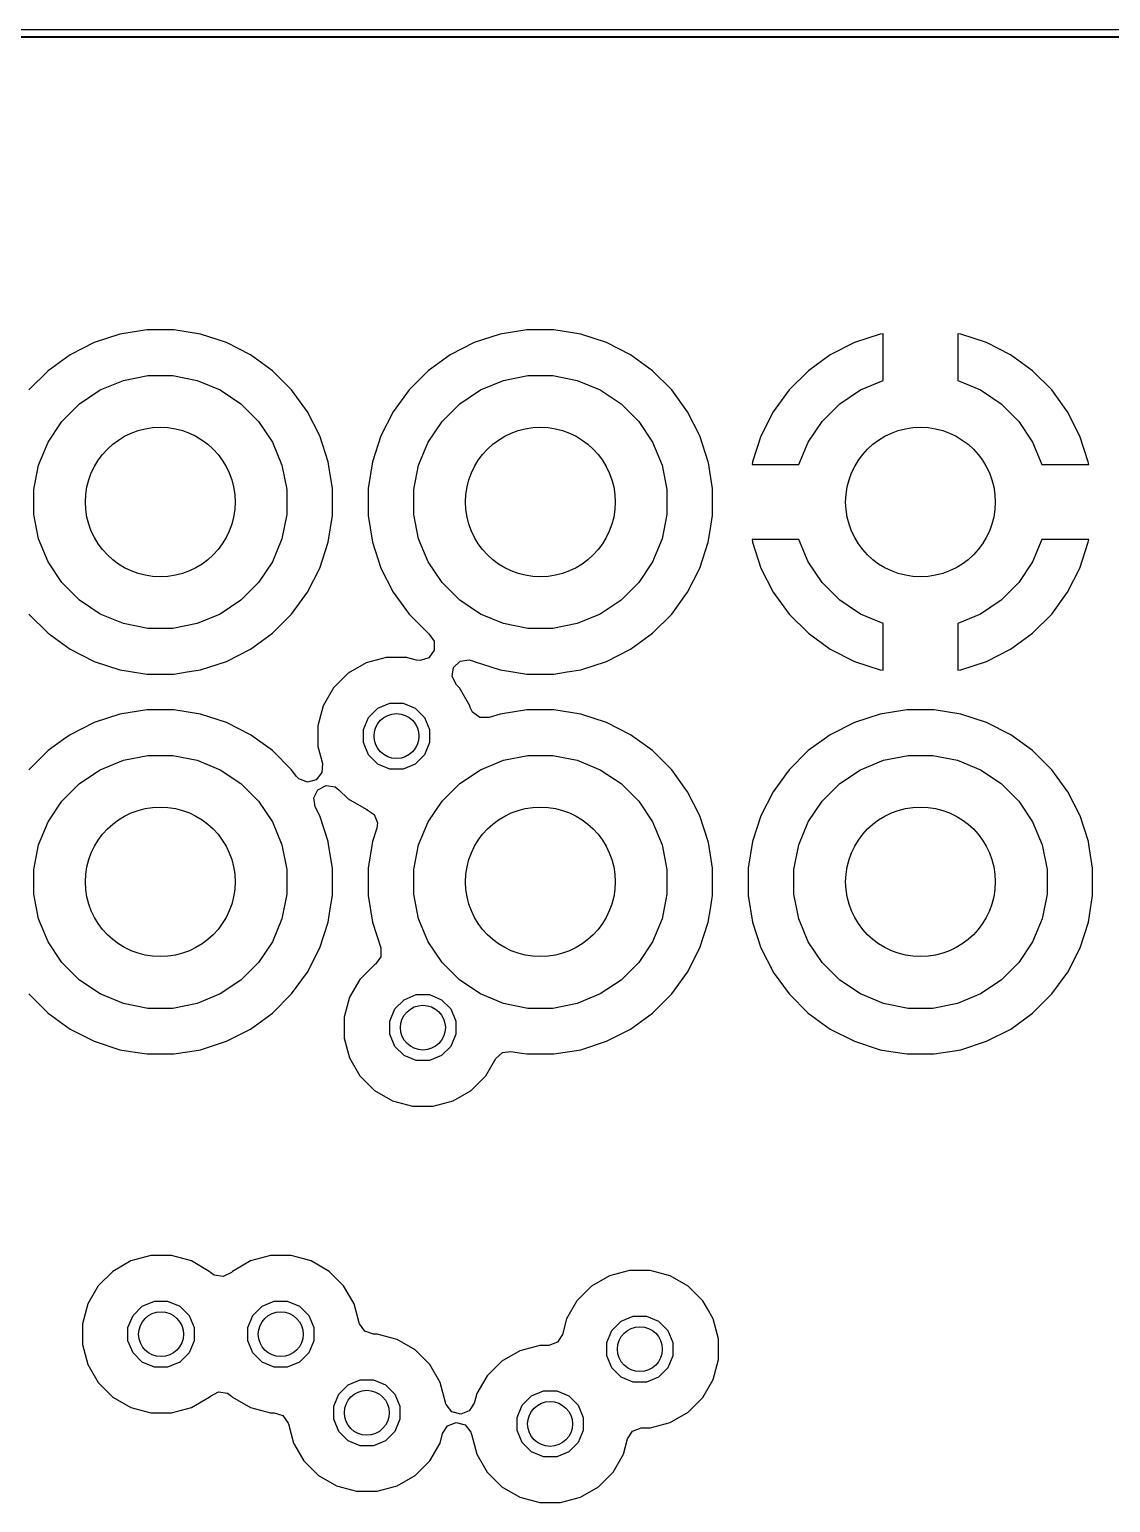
# Model space of a CAD drawing. Extents: x 89 to 178, y -115 to -57.
# Drawn here: x 151.92 to 159.14, y -66.83 to -56.97 of the extents above; entities that cross this region are included whole.
import ezdxf

# ---------------------------------------------------------------- set-up
doc = ezdxf.new("R2010")
doc.units = 0
doc.layers.add('BLACK', color=7, linetype='CONTINUOUS')

msp = doc.modelspace()

# ---------------------------------------------------------------- linework, layer by layer
at = {"layer": 'BLACK', "linetype": 'CONTINUOUS'}
for p, q in [((97.5, -56.975), (169.5, -56.975)), ((169.47582, -57.025), (97.524182, -57.025)), ((139.499, -57.0255), (169.375509, -57.0255)), ((152.704451, -58.9845), (152.525593, -59.012828)), ((152.704454, -58.9845), (152.704451, -58.9845)), ((152.885546, -58.9845), (152.704454, -58.9845)), ((152.885549, -58.9845), (152.885546, -58.9845)), ((153.064406, -59.012828), (152.885549, -58.9845)), ((155.244451, -58.9845), (155.065593, -59.012828)), ((155.244454, -58.9845), (155.244451, -58.9845)), ((155.425546, -58.9845), (155.244454, -58.9845)), ((155.425549, -58.9845), (155.425546, -58.9845)), ((155.604406, -59.012828), (155.425549, -58.9845)), ((152.353362, -59.068788), (152.192008, -59.151002)), ((152.525593, -59.012828), (152.353362, -59.068788)), ((153.236637, -59.068788), (153.064406, -59.012828)), ((153.397991, -59.151002), (153.236637, -59.068788)), ((154.893362, -59.068788), (154.732008, -59.151002)), ((155.065593, -59.012828), (154.893362, -59.068788)), ((155.776637, -59.068788), (155.604406, -59.012828)), ((155.937991, -59.151002), (155.776637, -59.068788)), ((157.433559, -59.06925), (157.272269, -59.151431)), ((157.605707, -59.013317), (157.433559, -59.06925)), ((157.624999, -59.010261), (157.605707, -59.013317)), ((157.625, -59.010261), (157.624999, -59.010261)), ((157.625, -59.32295), (157.625, -59.010261)), ((158.144292, -59.013317), (158.125, -59.010261)), ((158.125, -59.010261), (158.125, -59.32295)), ((158.31644, -59.06925), (158.144292, -59.013317)), ((158.47773, -59.151431), (158.31644, -59.06925)), ((152.192008, -59.151002), (152.118752, -59.204225)), ((153.397993, -59.151003), (153.397991, -59.151002)), ((153.397994, -59.151004), (153.397993, -59.151003)), ((153.544501, -59.257447), (153.397994, -59.151004)), ((154.732008, -59.151002), (154.658752, -59.204225)), ((155.937993, -59.151003), (155.937991, -59.151002)), ((155.937994, -59.151004), (155.937993, -59.151003)), ((156.084501, -59.257447), (155.937994, -59.151004)), ((157.272265, -59.151433), (157.12583, -59.257824)), ((157.272269, -59.151431), (157.272265, -59.151433)), ((158.477734, -59.151433), (158.47773, -59.151431)), ((158.624169, -59.257824), (158.477734, -59.151433)), ((152.045499, -59.257447), (151.917447, -59.385499)), ((152.118752, -59.204225), (152.045499, -59.257447)), ((152.548258, -59.321601), (152.711685, -59.289093)), ((152.711685, -59.289093), (152.878315, -59.289093)), ((152.878315, -59.289093), (153.041742, -59.321601)), ((153.672553, -59.385499), (153.544501, -59.257447)), ((154.585499, -59.257447), (154.457447, -59.385499)), ((154.658752, -59.204225), (154.585499, -59.257447)), ((155.088258, -59.321601), (155.251685, -59.289093)), ((155.251685, -59.289093), (155.418315, -59.289093)), ((155.418315, -59.289093), (155.581742, -59.321601)), ((156.212553, -59.385499), (156.084501, -59.257447)), ((157.12583, -59.257824), (156.997824, -59.38583)), ((158.752175, -59.38583), (158.624169, -59.257824)), ((152.255766, -59.477941), (152.394313, -59.385367)), ((152.394313, -59.385367), (152.548258, -59.321601)), ((153.041742, -59.321601), (153.195687, -59.385367)), ((153.195687, -59.385367), (153.334234, -59.477941)), ((153.778996, -59.532006), (153.672553, -59.385499)), ((154.457207, -59.38583), (154.351002, -59.532008)), ((154.457447, -59.385499), (154.457207, -59.38583)), ((154.795766, -59.477941), (154.934313, -59.385367)), ((154.934313, -59.385367), (155.088258, -59.321601)), ((155.581742, -59.321601), (155.735687, -59.385367)), ((155.735687, -59.385367), (155.874234, -59.477941)), ((156.318996, -59.532006), (156.212553, -59.385499)), ((156.997824, -59.38583), (156.891433, -59.532265)), ((157.335766, -59.477941), (157.474313, -59.385367)), ((157.474313, -59.385367), (157.625, -59.32295)), ((158.125, -59.32295), (158.275687, -59.385367)), ((158.275687, -59.385367), (158.414234, -59.477941)), ((158.858566, -59.532265), (158.752175, -59.38583)), ((152.137941, -59.595766), (152.255766, -59.477941)), ((153.334234, -59.477941), (153.452059, -59.595766)), ((154.677941, -59.595766), (154.795766, -59.477941)), ((155.874234, -59.477941), (155.992059, -59.595766)), ((157.217941, -59.595766), (157.335766, -59.477941)), ((158.414234, -59.477941), (158.532059, -59.595766)), ((153.861211, -59.693361), (153.778996, -59.532006)), ((154.351002, -59.532008), (154.268788, -59.693362)), ((156.401211, -59.693361), (156.318996, -59.532006)), ((156.891431, -59.532269), (156.80925, -59.693559)), ((156.891433, -59.532265), (156.891431, -59.532269)), ((158.858568, -59.532269), (158.858566, -59.532265)), ((158.940749, -59.693559), (158.858568, -59.532269)), ((152.045367, -59.734313), (152.137941, -59.595766)), ((153.452059, -59.595766), (153.544633, -59.734313)), ((153.917171, -59.865591), (153.861211, -59.693361)), ((154.268788, -59.693362), (154.212828, -59.865593)), ((154.585367, -59.734313), (154.677941, -59.595766)), ((155.992059, -59.595766), (156.084633, -59.734313)), ((156.457171, -59.865591), (156.401211, -59.693361)), ((156.80925, -59.693559), (156.753317, -59.865707)), ((157.125367, -59.734313), (157.217941, -59.595766)), ((158.532059, -59.595766), (158.624633, -59.734313)), ((158.996682, -59.865707), (158.940749, -59.693559)), ((151.981601, -59.888258), (152.045367, -59.734313)), ((153.544633, -59.734313), (153.608399, -59.888258)), ((154.521601, -59.888258), (154.585367, -59.734313)), ((156.084633, -59.734313), (156.148399, -59.888258)), ((157.062951, -59.885), (157.125367, -59.734313)), ((158.624633, -59.734313), (158.687049, -59.885)), ((151.949093, -60.051685), (151.981601, -59.888258)), ((153.608399, -59.888258), (153.640907, -60.051685)), ((153.921823, -59.894962), (153.917171, -59.865591)), ((154.212828, -59.865593), (154.1845, -60.04445)), ((154.489093, -60.051685), (154.521601, -59.888258)), ((156.148399, -59.888258), (156.180907, -60.051685)), ((156.458582, -59.8745), (156.457171, -59.865591)), ((156.460245, -59.884999), (156.458582, -59.8745)), ((156.467385, -59.930076), (156.460245, -59.884999)), ((156.753317, -59.865707), (156.750261, -59.884999)), ((156.750261, -59.884999), (156.750261, -59.885)), ((156.750261, -59.885), (157.062951, -59.885)), ((158.687049, -59.885), (158.999739, -59.885)), ((158.999738, -59.884999), (158.996682, -59.865707)), ((158.999739, -59.885), (158.999738, -59.884999)), ((153.9455, -60.04445), (153.921823, -59.894962)), ((156.4855, -60.04445), (156.467385, -59.930076)), ((151.949093, -60.218315), (151.949093, -60.051685)), ((153.640907, -60.051685), (153.640907, -60.218315)), ((153.9455, -60.044454), (153.9455, -60.04445)), ((153.9455, -60.225546), (153.9455, -60.044454)), ((154.1845, -60.04445), (154.1845, -60.225549)), ((154.489093, -60.218315), (154.489093, -60.051685)), ((156.180907, -60.051685), (156.180907, -60.218315)), ((156.4855, -60.225549), (156.4855, -60.04445)), ((151.981601, -60.381742), (151.949093, -60.218315)), ((153.640907, -60.218315), (153.608399, -60.381742)), ((153.917171, -60.404409), (153.9455, -60.225546)), ((154.1845, -60.225549), (154.212828, -60.404406)), ((154.521601, -60.381742), (154.489093, -60.218315)), ((156.180907, -60.218315), (156.148399, -60.381742)), ((156.467385, -60.339924), (156.4855, -60.225549)), ((152.045367, -60.535687), (151.981601, -60.381742)), ((153.608399, -60.381742), (153.544633, -60.535687)), ((154.585367, -60.535687), (154.521601, -60.381742)), ((156.148399, -60.381742), (156.084633, -60.535687)), ((156.457171, -60.404409), (156.461597, -60.37646)), ((156.461597, -60.37646), (156.467385, -60.339924)), ((153.861211, -60.576639), (153.917171, -60.404409)), ((154.212828, -60.404406), (154.268788, -60.576637)), ((156.401211, -60.576639), (156.457171, -60.404409)), ((156.750261, -60.385), (156.753317, -60.404292)), ((157.062951, -60.385), (156.750261, -60.385)), ((156.753317, -60.404292), (156.80925, -60.57644)), ((157.125367, -60.535687), (157.062951, -60.385)), ((158.687049, -60.385), (158.624633, -60.535687)), ((158.999739, -60.385), (158.687049, -60.385)), ((158.940749, -60.57644), (158.996682, -60.404292)), ((158.996682, -60.404292), (158.999739, -60.385)), ((152.137941, -60.674234), (152.045367, -60.535687)), ((153.544633, -60.535687), (153.452059, -60.674234)), ((153.778996, -60.737994), (153.861211, -60.576639)), ((154.268788, -60.576637), (154.351001, -60.73799)), ((154.677941, -60.674234), (154.585367, -60.535687)), ((156.084633, -60.535687), (155.992059, -60.674234)), ((156.318996, -60.737994), (156.401211, -60.576639)), ((156.80925, -60.57644), (156.891431, -60.73773)), ((157.217941, -60.674234), (157.125367, -60.535687)), ((158.624633, -60.535687), (158.532059, -60.674234)), ((158.858568, -60.73773), (158.940749, -60.57644)), ((152.255766, -60.792059), (152.137941, -60.674234)), ((153.452059, -60.674234), (153.334234, -60.792059)), ((154.795766, -60.792059), (154.677941, -60.674234)), ((155.992059, -60.674234), (155.874234, -60.792059)), ((157.335766, -60.792059), (157.217941, -60.674234)), ((158.532059, -60.674234), (158.414234, -60.792059)), ((153.672553, -60.884501), (153.778996, -60.737994)), ((154.351001, -60.73799), (154.351004, -60.737994)), ((154.351004, -60.737994), (154.457447, -60.884501)), ((156.212553, -60.884501), (156.318996, -60.737994)), ((156.891431, -60.73773), (156.891433, -60.737734)), ((156.891433, -60.737734), (156.997824, -60.884169)), ((158.752175, -60.884169), (158.858566, -60.737734)), ((158.858566, -60.737734), (158.858568, -60.73773)), ((152.394313, -60.884633), (152.255766, -60.792059)), ((153.334234, -60.792059), (153.195687, -60.884633)), ((154.934313, -60.884633), (154.795766, -60.792059)), ((155.874234, -60.792059), (155.735687, -60.884633)), ((157.474313, -60.884633), (157.335766, -60.792059)), ((158.414234, -60.792059), (158.275687, -60.884633)), ((151.917447, -60.884501), (152.045499, -61.012553)), ((152.548258, -60.948399), (152.394313, -60.884633)), ((152.711685, -60.980907), (152.548258, -60.948399)), ((153.041742, -60.948399), (152.878315, -60.980907)), ((153.195687, -60.884633), (153.041742, -60.948399)), ((153.544501, -61.012553), (153.672553, -60.884501)), ((154.457447, -60.884501), (154.585499, -61.012553)), ((155.088258, -60.948399), (154.934313, -60.884633)), ((155.251685, -60.980907), (155.088258, -60.948399)), ((155.581742, -60.948399), (155.418315, -60.980907)), ((155.735687, -60.884633), (155.581742, -60.948399)), ((156.084501, -61.012553), (156.212553, -60.884501)), ((156.997824, -60.884169), (157.12583, -61.012175)), ((157.625, -60.947049), (157.474313, -60.884633)), ((157.625, -61.259737), (157.625, -60.947049)), ((158.275687, -60.884633), (158.125, -60.947049)), ((158.125, -60.947049), (158.125, -61.259737)), ((158.624169, -61.012175), (158.752175, -60.884169)), ((152.045499, -61.012553), (152.192006, -61.118996)), ((152.878315, -60.980907), (152.711685, -60.980907)), ((153.397994, -61.118996), (153.544501, -61.012553)), ((154.585499, -61.012553), (154.589942, -61.015781)), ((154.589942, -61.015781), (154.625905, -61.065277)), ((154.625905, -61.065277), (154.625908, -61.126462)), ((155.418315, -60.980907), (155.251685, -60.980907)), ((155.937994, -61.118996), (156.084501, -61.012553)), ((157.12583, -61.012175), (157.272265, -61.118566)), ((158.477734, -61.118566), (158.624169, -61.012175)), ((152.192006, -61.118996), (152.353361, -61.201211)), ((153.236639, -61.201211), (153.397994, -61.118996)), ((154.625908, -61.126462), (154.589946, -61.175963)), ((155.776639, -61.201211), (155.937994, -61.118996)), ((157.272265, -61.118566), (157.272269, -61.118568)), ((157.272269, -61.118568), (157.433559, -61.200749)), ((158.31644, -61.200749), (158.47773, -61.118568)), ((158.47773, -61.118568), (158.477734, -61.118566)), ((152.353361, -61.201211), (152.525591, -61.257171)), ((152.525591, -61.257171), (152.597136, -61.268502)), ((152.597136, -61.268502), (152.704451, -61.2855)), ((152.974977, -61.271335), (153.064409, -61.257171)), ((153.064409, -61.257171), (153.236639, -61.201211)), ((154.170664, -61.210312), (154.050835, -61.279495)), ((154.304317, -61.1745), (154.170664, -61.210312)), ((154.442683, -61.1745), (154.304317, -61.1745)), ((154.465685, -61.180663), (154.442683, -61.1745)), ((154.50613, -61.1915), (154.465685, -61.180663)), ((154.531756, -61.194873), (154.50613, -61.1915)), ((154.589946, -61.175963), (154.531756, -61.194873)), ((154.745908, -61.302499), (154.755479, -61.242067)), ((154.755479, -61.242067), (154.798744, -61.198802)), ((154.798744, -61.198802), (154.859176, -61.189231)), ((154.859176, -61.189231), (154.888635, -61.198803)), ((154.888635, -61.198803), (154.893361, -61.201211)), ((154.893361, -61.201211), (155.065591, -61.257171)), ((155.065591, -61.257171), (155.137136, -61.268502)), ((155.137136, -61.268502), (155.244451, -61.2855)), ((155.514977, -61.271335), (155.604409, -61.257171)), ((155.604409, -61.257171), (155.776639, -61.201211)), ((157.433559, -61.200749), (157.605705, -61.256682)), ((157.605705, -61.256682), (157.625, -61.259737)), ((158.125, -61.259737), (158.144294, -61.256682)), ((158.144294, -61.256682), (158.31644, -61.200749)), ((152.704451, -61.2855), (152.704454, -61.2855)), ((152.704454, -61.2855), (152.885549, -61.2855)), ((152.885549, -61.2855), (152.974977, -61.271335)), ((154.050835, -61.279495), (153.952995, -61.377335)), ((154.773683, -61.357013), (154.745908, -61.302499)), ((154.794005, -61.377335), (154.773683, -61.357013)), ((155.244451, -61.2855), (155.244454, -61.2855)), ((155.244454, -61.2855), (155.425549, -61.2855)), ((155.425549, -61.2855), (155.514977, -61.271335)), ((153.952995, -61.377335), (153.883812, -61.497164)), ((154.863188, -61.497164), (154.794005, -61.377335)), ((152.525593, -61.552828), (152.353362, -61.608788)), ((152.704451, -61.5245), (152.525593, -61.552828)), ((152.704454, -61.5245), (152.704451, -61.5245)), ((152.885546, -61.5245), (152.704454, -61.5245)), ((152.885549, -61.5245), (152.885546, -61.5245)), ((153.064406, -61.552828), (152.885549, -61.5245)), ((153.236637, -61.608788), (153.064406, -61.552828)), ((153.883812, -61.497164), (153.848, -61.630817)), ((154.186419, -61.574997), (154.248497, -61.512919)), ((154.248497, -61.512919), (154.329605, -61.479323)), ((154.329605, -61.479323), (154.417395, -61.479323)), ((154.417395, -61.479323), (154.498503, -61.512919)), ((154.498503, -61.512919), (154.560581, -61.574997)), ((154.866118, -61.508101), (154.863188, -61.497164)), ((154.881651, -61.540665), (154.866118, -61.508101)), ((154.93115, -61.576629), (154.881651, -61.540665)), ((155.065593, -61.552828), (154.992336, -61.57663)), ((155.244451, -61.5245), (155.065593, -61.552828)), ((155.244454, -61.5245), (155.244451, -61.5245)), ((155.425546, -61.5245), (155.244454, -61.5245)), ((155.425549, -61.5245), (155.425546, -61.5245)), ((155.604406, -61.552828), (155.425549, -61.5245)), ((155.776637, -61.608788), (155.604406, -61.552828)), ((157.605593, -61.552828), (157.433362, -61.608788)), ((157.784451, -61.5245), (157.605593, -61.552828)), ((157.784454, -61.5245), (157.784451, -61.5245)), ((157.965546, -61.5245), (157.784454, -61.5245)), ((157.965549, -61.5245), (157.965546, -61.5245)), ((158.144406, -61.552828), (157.965549, -61.5245)), ((158.316637, -61.608788), (158.144406, -61.552828)), ((152.353362, -61.608788), (152.192008, -61.691002)), ((153.397991, -61.691002), (153.236637, -61.608788)), ((153.848, -61.630817), (153.848, -61.769183)), ((154.152823, -61.656105), (154.186419, -61.574997)), ((154.152823, -61.743895), (154.152823, -61.656105)), ((154.560581, -61.574997), (154.594177, -61.656105)), ((154.594177, -61.656105), (154.594177, -61.743895)), ((154.992336, -61.57663), (154.93115, -61.576629)), ((155.937991, -61.691002), (155.776637, -61.608788)), ((157.433362, -61.608788), (157.272008, -61.691002)), ((158.477991, -61.691002), (158.316637, -61.608788)), ((152.151401, -61.720505), (152.045499, -61.797447)), ((152.192008, -61.691002), (152.151401, -61.720505)), ((153.397993, -61.691003), (153.397991, -61.691002)), ((153.397994, -61.691004), (153.397993, -61.691003)), ((153.544501, -61.797447), (153.397994, -61.691004)), ((154.186419, -61.825003), (154.152823, -61.743895)), ((154.594177, -61.743895), (154.560581, -61.825003)), ((155.937993, -61.691003), (155.937991, -61.691002)), ((155.937994, -61.691004), (155.937993, -61.691003)), ((156.084501, -61.797447), (155.937994, -61.691004)), ((157.231401, -61.720505), (157.125499, -61.797447)), ((157.272008, -61.691002), (157.231401, -61.720505)), ((158.477993, -61.691003), (158.477991, -61.691002)), ((158.477994, -61.691004), (158.477993, -61.691003)), ((158.624501, -61.797447), (158.477994, -61.691004)), ((152.045499, -61.797447), (151.917447, -61.925499)), ((152.548258, -61.861601), (152.711685, -61.829093)), ((152.711685, -61.829093), (152.878315, -61.829093)), ((152.878315, -61.829093), (153.041742, -61.861601)), ((153.672553, -61.925499), (153.544501, -61.797447)), ((153.848, -61.769183), (153.86309, -61.8255)), ((153.86309, -61.8255), (153.878619, -61.883454)), ((154.248497, -61.887081), (154.186419, -61.825003)), ((154.560581, -61.825003), (154.498503, -61.887081)), ((155.088258, -61.861601), (155.251685, -61.829093)), ((155.251685, -61.829093), (155.418315, -61.829093)), ((155.418315, -61.829093), (155.581742, -61.861601)), ((156.212553, -61.925499), (156.084501, -61.797447)), ((157.125499, -61.797447), (156.997447, -61.925499)), ((157.628258, -61.861601), (157.791685, -61.829093)), ((157.791685, -61.829093), (157.958315, -61.829093)), ((157.958315, -61.829093), (158.121742, -61.861601)), ((158.752553, -61.925499), (158.624501, -61.797447)), ((152.255766, -62.017941), (152.394313, -61.925367)), ((152.394313, -61.925367), (152.548258, -61.861601)), ((153.041742, -61.861601), (153.195687, -61.925367)), ((153.195687, -61.925367), (153.334234, -62.017941)), ((153.672555, -61.925502), (153.672553, -61.925499)), ((153.7029, -61.967268), (153.672555, -61.925502)), ((153.875416, -61.944556), (153.836911, -61.992106)), ((153.878619, -61.883454), (153.875416, -61.944556)), ((154.329605, -61.920677), (154.248497, -61.887081)), ((154.417395, -61.920677), (154.329605, -61.920677)), ((154.498503, -61.887081), (154.417395, -61.920677)), ((154.795766, -62.017941), (154.934313, -61.925367)), ((154.934313, -61.925367), (155.088258, -61.861601)), ((155.581742, -61.861601), (155.735687, -61.925367)), ((155.735687, -61.925367), (155.874234, -62.017941)), ((156.318996, -62.072006), (156.212553, -61.925499)), ((156.997447, -61.925499), (156.9671, -61.967268)), ((157.335766, -62.017941), (157.474313, -61.925367)), ((157.474313, -61.925367), (157.628258, -61.861601)), ((158.121742, -61.861601), (158.275687, -61.925367)), ((158.275687, -61.925367), (158.414234, -62.017941)), ((158.858996, -62.072006), (158.752553, -61.925499)), ((152.137941, -62.135766), (152.255766, -62.017941)), ((153.334234, -62.017941), (153.452059, -62.135766)), ((153.720689, -61.986014), (153.7029, -61.967268)), ((153.77781, -62.007941), (153.720689, -61.986014)), ((153.836911, -61.992106), (153.77781, -62.007941)), ((153.848959, -62.058637), (153.903475, -62.030859)), ((153.903475, -62.030859), (153.963907, -62.04043)), ((153.963907, -62.04043), (153.988963, -62.058633)), ((154.677941, -62.135766), (154.795766, -62.017941)), ((155.874234, -62.017941), (155.992059, -62.135766)), ((156.9671, -61.967268), (156.891002, -62.072008)), ((157.217941, -62.135766), (157.335766, -62.017941)), ((158.414234, -62.017941), (158.532059, -62.135766)), ((152.045367, -62.274313), (152.137941, -62.135766)), ((153.452059, -62.135766), (153.544633, -62.274313)), ((153.821182, -62.113154), (153.848959, -62.058637)), ((153.830754, -62.173586), (153.821182, -62.113154)), ((153.988963, -62.058633), (154.050835, -62.120505)), ((154.050835, -62.120505), (154.170664, -62.189688)), ((154.585367, -62.274313), (154.677941, -62.135766)), ((155.992059, -62.135766), (156.084633, -62.274313)), ((156.401211, -62.233361), (156.318996, -62.072006)), ((156.891002, -62.072008), (156.808788, -62.233362)), ((157.125367, -62.274313), (157.217941, -62.135766)), ((158.532059, -62.135766), (158.624633, -62.274313)), ((158.941211, -62.233361), (158.858996, -62.072006)), ((153.861211, -62.233361), (153.830754, -62.173586)), ((153.917171, -62.405591), (153.861211, -62.233361)), ((154.170664, -62.189688), (154.173208, -62.190369)), ((154.173208, -62.190369), (154.174791, -62.191397)), ((154.174791, -62.191397), (154.176659, -62.192171)), ((154.176659, -62.192171), (154.176515, -62.192516)), ((154.176515, -62.192516), (154.224523, -62.223688)), ((154.224523, -62.223688), (154.246455, -62.280808)), ((156.457171, -62.405591), (156.401211, -62.233361)), ((156.808788, -62.233362), (156.752828, -62.405593)), ((158.997171, -62.405591), (158.941211, -62.233361)), ((151.981601, -62.428258), (152.045367, -62.274313)), ((153.544633, -62.274313), (153.608399, -62.428258)), ((154.241746, -62.316588), (154.212828, -62.405591)), ((154.246455, -62.280808), (154.241746, -62.316588)), ((154.521601, -62.428258), (154.585367, -62.274313)), ((156.084633, -62.274313), (156.148399, -62.428258)), ((157.061601, -62.428258), (157.125367, -62.274313)), ((158.624633, -62.274313), (158.688399, -62.428258)), ((151.949093, -62.591685), (151.981601, -62.428258)), ((153.608399, -62.428258), (153.640907, -62.591685)), ((153.920245, -62.424999), (153.917171, -62.405591)), ((153.9455, -62.58445), (153.920245, -62.424999)), ((154.212828, -62.405591), (154.1845, -62.58445)), ((154.489093, -62.591685), (154.521601, -62.428258)), ((156.148399, -62.428258), (156.180907, -62.591685)), ((156.460245, -62.424999), (156.457171, -62.405591)), ((156.4855, -62.58445), (156.460245, -62.424999)), ((156.752828, -62.405593), (156.7245, -62.58445)), ((157.029093, -62.591685), (157.061601, -62.428258)), ((158.688399, -62.428258), (158.720907, -62.591685)), ((159.000245, -62.424999), (158.997171, -62.405591)), ((159.0255, -62.58445), (159.000245, -62.424999)), ((151.949093, -62.758315), (151.949093, -62.591685)), ((153.640907, -62.591685), (153.640907, -62.758315)), ((153.9455, -62.765549), (153.9455, -62.58445)), ((154.1845, -62.58445), (154.1845, -62.765549)), ((154.489093, -62.758315), (154.489093, -62.591685)), ((156.180907, -62.591685), (156.180907, -62.758315)), ((156.4855, -62.765549), (156.4855, -62.58445)), ((156.7245, -62.58445), (156.7245, -62.765549)), ((157.029093, -62.758315), (157.029093, -62.591685)), ((158.720907, -62.591685), (158.720907, -62.758315)), ((159.0255, -62.765549), (159.0255, -62.58445)), ((151.981601, -62.921742), (151.949093, -62.758315)), ((153.640907, -62.758315), (153.608399, -62.921742)), ((153.931335, -62.854977), (153.9455, -62.765549)), ((154.1845, -62.765549), (154.212828, -62.944406)), ((154.521601, -62.921742), (154.489093, -62.758315)), ((156.180907, -62.758315), (156.148399, -62.921742)), ((156.471335, -62.854977), (156.4855, -62.765549)), ((156.7245, -62.765549), (156.752828, -62.944406)), ((157.061601, -62.921742), (157.029093, -62.758315)), ((158.720907, -62.758315), (158.688399, -62.921742)), ((159.011335, -62.854977), (159.0255, -62.765549)), ((152.045367, -63.075687), (151.981601, -62.921742)), ((153.608399, -62.921742), (153.544633, -63.075687)), ((153.861211, -63.116639), (153.917171, -62.944409)), ((153.917171, -62.944409), (153.931335, -62.854977)), ((154.212828, -62.944406), (154.268344, -63.115271)), ((154.585367, -63.075687), (154.521601, -62.921742)), ((156.148399, -62.921742), (156.084633, -63.075687)), ((156.401211, -63.116639), (156.457171, -62.944409)), ((156.457171, -62.944409), (156.471335, -62.854977)), ((156.752828, -62.944406), (156.808788, -63.116637)), ((157.125367, -63.075687), (157.061601, -62.921742)), ((158.688399, -62.921742), (158.624633, -63.075687)), ((158.941211, -63.116639), (158.997171, -62.944409)), ((158.997171, -62.944409), (159.011335, -62.854977)), ((152.137941, -63.214234), (152.045367, -63.075687)), ((153.544633, -63.075687), (153.452059, -63.214234)), ((153.778996, -63.277994), (153.861211, -63.116639)), ((154.268344, -63.115271), (154.268343, -63.176456)), ((154.677941, -63.214234), (154.585367, -63.075687)), ((156.084633, -63.075687), (155.992059, -63.214234)), ((156.318996, -63.277994), (156.401211, -63.116639)), ((156.808788, -63.116637), (156.890871, -63.277734)), ((157.217941, -63.214234), (157.125367, -63.075687)), ((158.624633, -63.075687), (158.532059, -63.214234)), ((158.858996, -63.277994), (158.941211, -63.116639)), ((152.255766, -63.332059), (152.137941, -63.214234)), ((153.452059, -63.214234), (153.334234, -63.332059)), ((154.227335, -63.229495), (154.129495, -63.327335)), ((154.227338, -63.229492), (154.227335, -63.229495)), ((154.229566, -63.227783), (154.227338, -63.229492)), ((154.232379, -63.225956), (154.229566, -63.227783)), ((154.268343, -63.176456), (154.232379, -63.225956)), ((154.795766, -63.332059), (154.677941, -63.214234)), ((155.992059, -63.214234), (155.874234, -63.332059)), ((157.335766, -63.332059), (157.217941, -63.214234)), ((158.532059, -63.214234), (158.414234, -63.332059)), ((152.394313, -63.424633), (152.255766, -63.332059)), ((153.334234, -63.332059), (153.195687, -63.424633)), ((153.672553, -63.424501), (153.778996, -63.277994)), ((154.129495, -63.327335), (154.060312, -63.447164)), ((154.934313, -63.424633), (154.795766, -63.332059)), ((155.874234, -63.332059), (155.735687, -63.424633)), ((156.212553, -63.424501), (156.318996, -63.277994)), ((156.890871, -63.277734), (156.891004, -63.277994)), ((156.891004, -63.277994), (156.997447, -63.424501)), ((157.474313, -63.424633), (157.335766, -63.332059)), ((158.414234, -63.332059), (158.275687, -63.424633)), ((158.752553, -63.424501), (158.858996, -63.277994)), ((151.917447, -63.424501), (152.045499, -63.552553)), ((152.548258, -63.488399), (152.394313, -63.424633)), ((153.195687, -63.424633), (153.041742, -63.488399)), ((153.544501, -63.552553), (153.672553, -63.424501)), ((154.424997, -63.462919), (154.506105, -63.429323)), ((154.506105, -63.429323), (154.593895, -63.429323)), ((154.593895, -63.429323), (154.675003, -63.462919)), ((155.088258, -63.488399), (154.934313, -63.424633)), ((155.735687, -63.424633), (155.581742, -63.488399)), ((156.084501, -63.552553), (156.212553, -63.424501)), ((156.997447, -63.424501), (157.125499, -63.552553)), ((157.628258, -63.488399), (157.474313, -63.424633)), ((158.275687, -63.424633), (158.121742, -63.488399)), ((158.624501, -63.552553), (158.752553, -63.424501)), ((152.711685, -63.520907), (152.548258, -63.488399)), ((152.878315, -63.520907), (152.711685, -63.520907)), ((153.041742, -63.488399), (152.878315, -63.520907)), ((154.060312, -63.447164), (154.0245, -63.580817)), ((154.329323, -63.606105), (154.362919, -63.524997)), ((154.362919, -63.524997), (154.424997, -63.462919)), ((154.675003, -63.462919), (154.737081, -63.524997)), ((154.737081, -63.524997), (154.770677, -63.606105)), ((155.251685, -63.520907), (155.088258, -63.488399)), ((155.418315, -63.520907), (155.251685, -63.520907)), ((155.581742, -63.488399), (155.418315, -63.520907)), ((157.791685, -63.520907), (157.628258, -63.488399)), ((157.958315, -63.520907), (157.791685, -63.520907)), ((158.121742, -63.488399), (157.958315, -63.520907)), ((152.045499, -63.552553), (152.192006, -63.658996)), ((153.397994, -63.658996), (153.544501, -63.552553)), ((154.0245, -63.580817), (154.0245, -63.719183)), ((154.329323, -63.693895), (154.329323, -63.606105)), ((154.770677, -63.606105), (154.770677, -63.693895)), ((155.937994, -63.658996), (156.084501, -63.552553)), ((157.125499, -63.552553), (157.272006, -63.658996)), ((158.477994, -63.658996), (158.624501, -63.552553)), ((152.192006, -63.658996), (152.353361, -63.741211)), ((153.236639, -63.741211), (153.397994, -63.658996)), ((154.0245, -63.719183), (154.060312, -63.852836)), ((154.362919, -63.775003), (154.329323, -63.693895)), ((154.770677, -63.693895), (154.737081, -63.775003)), ((155.776639, -63.741211), (155.937994, -63.658996)), ((157.272006, -63.658996), (157.433361, -63.741211)), ((158.316639, -63.741211), (158.477994, -63.658996)), ((152.353361, -63.741211), (152.525591, -63.797171)), ((152.525591, -63.797171), (152.597136, -63.808502)), ((152.597136, -63.808502), (152.704451, -63.8255)), ((152.704451, -63.8255), (152.704454, -63.8255)), ((152.704454, -63.8255), (152.885549, -63.8255)), ((152.885549, -63.8255), (152.991497, -63.808719)), ((152.991497, -63.808719), (153.064409, -63.797171)), ((153.064409, -63.797171), (153.236639, -63.741211)), ((154.424997, -63.837081), (154.362919, -63.775003)), ((154.737081, -63.775003), (154.675003, -63.837081)), ((155.037284, -63.856998), (155.082751, -63.816059)), ((155.082751, -63.816059), (155.138504, -63.808719)), ((155.138504, -63.808719), (155.211846, -63.820335)), ((155.211846, -63.820335), (155.244452, -63.8255)), ((155.244452, -63.8255), (155.244454, -63.8255)), ((155.244454, -63.8255), (155.425549, -63.8255)), ((155.425549, -63.8255), (155.531497, -63.808719)), ((155.531497, -63.808719), (155.604409, -63.797171)), ((155.604409, -63.797171), (155.776639, -63.741211)), ((157.433361, -63.741211), (157.605591, -63.797171)), ((157.605591, -63.797171), (157.677136, -63.808502)), ((157.677136, -63.808502), (157.784451, -63.8255)), ((157.784451, -63.8255), (157.784454, -63.8255)), ((157.784454, -63.8255), (157.965549, -63.8255)), ((157.965549, -63.8255), (158.071497, -63.808719)), ((158.071497, -63.808719), (158.144409, -63.797171)), ((158.144409, -63.797171), (158.316639, -63.741211)), ((154.060312, -63.852836), (154.129495, -63.972665)), ((154.506105, -63.870677), (154.424997, -63.837081)), ((154.593895, -63.870677), (154.506105, -63.870677)), ((154.675003, -63.837081), (154.593895, -63.870677)), ((154.970505, -63.972665), (155.037284, -63.856998)), ((154.129495, -63.972665), (154.227335, -64.070505)), ((154.872665, -64.070505), (154.970505, -63.972665)), ((154.227335, -64.070505), (154.347164, -64.139688)), ((154.752836, -64.139688), (154.872665, -64.070505)), ((154.347164, -64.139688), (154.480817, -64.1755)), ((154.480817, -64.1755), (154.480819, -64.1755)), ((154.480819, -64.1755), (154.619181, -64.1755)), ((154.619181, -64.1755), (154.619183, -64.1755)), ((154.619183, -64.1755), (154.752836, -64.139688)), ((152.730817, -65.1745), (152.597164, -65.210312)), ((152.869183, -65.1745), (152.730817, -65.1745)), ((153.002836, -65.210312), (152.869183, -65.1745)), ((153.530817, -65.1745), (153.397164, -65.210312)), ((153.669183, -65.1745), (153.530817, -65.1745)), ((153.802836, -65.210312), (153.669183, -65.1745)), ((152.477335, -65.279495), (152.379495, -65.377335)), ((152.597164, -65.210312), (152.477335, -65.279495)), ((153.122665, -65.279495), (153.002836, -65.210312)), ((153.126361, -65.283191), (153.122665, -65.279495)), ((153.129999, -65.286829), (153.126361, -65.283191)), ((153.155051, -65.30503), (153.129999, -65.286829)), ((153.215483, -65.314604), (153.155051, -65.30503)), ((153.270001, -65.286829), (153.215483, -65.314604)), ((153.277334, -65.279496), (153.270001, -65.286829)), ((153.277335, -65.279495), (153.277334, -65.279496)), ((153.397164, -65.210312), (153.277335, -65.279495)), ((153.922665, -65.279495), (153.802836, -65.210312)), ((154.020505, -65.377335), (153.922665, -65.279495)), ((155.930817, -65.2745), (155.797164, -65.310312)), ((156.069183, -65.2745), (155.930817, -65.2745)), ((156.202836, -65.310312), (156.069183, -65.2745)), ((152.379495, -65.377335), (152.310312, -65.497164)), ((154.089688, -65.497164), (154.020505, -65.377335)), ((155.677335, -65.379495), (155.579495, -65.477335)), ((155.797164, -65.310312), (155.677335, -65.379495)), ((156.322665, -65.379495), (156.202836, -65.310312)), ((156.420505, -65.477335), (156.322665, -65.379495)), ((152.310312, -65.497164), (152.2745, -65.630817)), ((152.674997, -65.512919), (152.756105, -65.479323)), ((152.756105, -65.479323), (152.843895, -65.479323)), ((152.843895, -65.479323), (152.925003, -65.512919)), ((153.474997, -65.512919), (153.556105, -65.479323)), ((153.556105, -65.479323), (153.643895, -65.479323)), ((153.643895, -65.479323), (153.725003, -65.512919)), ((154.123807, -65.6245), (154.089688, -65.497164)), ((155.579495, -65.477335), (155.510312, -65.597164)), ((156.451383, -65.530817), (156.420505, -65.477335)), ((152.579323, -65.656105), (152.612919, -65.574997)), ((152.612919, -65.574997), (152.674997, -65.512919)), ((152.925003, -65.512919), (152.987081, -65.574997)), ((152.987081, -65.574997), (153.020677, -65.656105)), ((153.379323, -65.656105), (153.412919, -65.574997)), ((153.412919, -65.574997), (153.474997, -65.512919)), ((153.725003, -65.512919), (153.787081, -65.574997)), ((153.787081, -65.574997), (153.820677, -65.656105)), ((155.510312, -65.597164), (155.482456, -65.701124)), ((155.874997, -65.612919), (155.956105, -65.579323)), ((155.956105, -65.579323), (156.043895, -65.579323)), ((156.043895, -65.579323), (156.125003, -65.612919)), ((156.489688, -65.597164), (156.451383, -65.530817)), ((156.5255, -65.730817), (156.489688, -65.597164)), ((152.2745, -65.630817), (152.2745, -65.769183)), ((152.579323, -65.743895), (152.579323, -65.656105)), ((153.020677, -65.656105), (153.020677, -65.743895)), ((153.379323, -65.743895), (153.379323, -65.656105)), ((153.820677, -65.656105), (153.820677, -65.743895)), ((154.124242, -65.626123), (154.123807, -65.6245)), ((154.125714, -65.631093), (154.124242, -65.626123)), ((154.161678, -65.680593), (154.125714, -65.631093)), ((154.219869, -65.6995), (154.161678, -65.680593)), ((154.244181, -65.6995), (154.219869, -65.6995)), ((154.244183, -65.6995), (154.244181, -65.6995)), ((154.377836, -65.735312), (154.244183, -65.6995)), ((155.482456, -65.701124), (155.449133, -65.752437)), ((155.779323, -65.756105), (155.812919, -65.674997)), ((155.812919, -65.674997), (155.874997, -65.612919)), ((156.125003, -65.612919), (156.187081, -65.674997)), ((156.187081, -65.674997), (156.220677, -65.756105)), ((152.2745, -65.769183), (152.310312, -65.902836)), ((152.612919, -65.825003), (152.579323, -65.743895)), ((153.020677, -65.743895), (152.987081, -65.825003)), ((153.412919, -65.825003), (153.379323, -65.743895)), ((153.820677, -65.743895), (153.787081, -65.825003)), ((154.497665, -65.804495), (154.377836, -65.735312)), ((155.330817, -65.7745), (155.197164, -65.810312)), ((155.38683, -65.7745), (155.330817, -65.7745)), ((155.392011, -65.774364), (155.38683, -65.7745)), ((155.449133, -65.752437), (155.392011, -65.774364)), ((155.779323, -65.843895), (155.779323, -65.756105)), ((156.220677, -65.756105), (156.220677, -65.843895)), ((156.5255, -65.869183), (156.5255, -65.730817)), ((152.674997, -65.887081), (152.612919, -65.825003)), ((152.756105, -65.920677), (152.674997, -65.887081)), ((152.925003, -65.887081), (152.843895, -65.920677)), ((152.987081, -65.825003), (152.925003, -65.887081)), ((153.474997, -65.887081), (153.412919, -65.825003)), ((153.556105, -65.920677), (153.474997, -65.887081)), ((153.725003, -65.887081), (153.643895, -65.920677)), ((153.787081, -65.825003), (153.725003, -65.887081)), ((154.595505, -65.902335), (154.497665, -65.804495)), ((155.077335, -65.879495), (154.979495, -65.977335)), ((155.197164, -65.810312), (155.077335, -65.879495)), ((155.812919, -65.925003), (155.779323, -65.843895)), ((156.220677, -65.843895), (156.187081, -65.925003)), ((156.489688, -66.002836), (156.5255, -65.869183)), ((152.310312, -65.902836), (152.379495, -66.022665)), ((152.843895, -65.920677), (152.756105, -65.920677)), ((153.643895, -65.920677), (153.556105, -65.920677)), ((154.664688, -66.022164), (154.595505, -65.902335)), ((154.979495, -65.977335), (154.910312, -66.097164)), ((155.874997, -65.987081), (155.812919, -65.925003)), ((155.956105, -66.020677), (155.874997, -65.987081)), ((156.125003, -65.987081), (156.043895, -66.020677)), ((156.187081, -65.925003), (156.125003, -65.987081)), ((152.379495, -66.022665), (152.477335, -66.120505)), ((153.129998, -66.113171), (153.184513, -66.085396)), ((153.184513, -66.085396), (153.244945, -66.094967)), ((153.244945, -66.094967), (153.27, -66.11317)), ((153.987919, -66.099997), (154.049997, -66.037919)), ((154.049997, -66.037919), (154.131105, -66.004323)), ((154.131105, -66.004323), (154.218895, -66.004323)), ((154.218895, -66.004323), (154.300003, -66.037919)), ((154.300003, -66.037919), (154.362081, -66.099997)), ((154.7005, -66.155817), (154.664688, -66.022164)), ((155.274997, -66.112919), (155.356105, -66.079323)), ((155.356105, -66.079323), (155.443895, -66.079323)), ((155.443895, -66.079323), (155.525003, -66.112919)), ((156.043895, -66.020677), (155.956105, -66.020677)), ((156.420505, -66.122665), (156.489688, -66.002836)), ((152.477335, -66.120505), (152.597164, -66.189688)), ((152.597164, -66.189688), (152.730817, -66.2255)), ((152.869183, -66.2255), (153.002836, -66.189688)), ((153.002836, -66.189688), (153.122665, -66.120505)), ((153.122665, -66.120505), (153.129998, -66.113171)), ((153.27, -66.11317), (153.277335, -66.120505)), ((153.277335, -66.120505), (153.397164, -66.189688)), ((153.397164, -66.189688), (153.530817, -66.2255)), ((153.954323, -66.181105), (153.987919, -66.099997)), ((153.954323, -66.268895), (153.954323, -66.181105)), ((154.362081, -66.099997), (154.395677, -66.181105)), ((154.395677, -66.181105), (154.395677, -66.268895)), ((154.701921, -66.161122), (154.7005, -66.155817)), ((154.705124, -66.170977), (154.701921, -66.161122)), ((154.743629, -66.218527), (154.705124, -66.170977)), ((154.893175, -66.161122), (154.859851, -66.212436)), ((154.901295, -66.130818), (154.893175, -66.161122)), ((154.910312, -66.097164), (154.901295, -66.130818)), ((155.179323, -66.256105), (155.212919, -66.174997)), ((155.212919, -66.174997), (155.274997, -66.112919)), ((155.525003, -66.112919), (155.587081, -66.174997)), ((155.587081, -66.174997), (155.620677, -66.256105)), ((156.322665, -66.220505), (156.420505, -66.122665)), ((152.730817, -66.2255), (152.730819, -66.2255)), ((152.730819, -66.2255), (152.869181, -66.2255)), ((152.869181, -66.2255), (152.869183, -66.2255)), ((153.530817, -66.2255), (153.555131, -66.2255)), ((153.555131, -66.2255), (153.613322, -66.244407)), ((153.613322, -66.244407), (153.649286, -66.293907)), ((153.987919, -66.350003), (153.954323, -66.268895)), ((154.395677, -66.268895), (154.362081, -66.350003)), ((154.715147, -66.312564), (154.772268, -66.290636)), ((154.802729, -66.234363), (154.743629, -66.218527)), ((154.772268, -66.290636), (154.831369, -66.306471)), ((154.859851, -66.212436), (154.802729, -66.234363)), ((155.179323, -66.343895), (155.179323, -66.256105)), ((155.620677, -66.256105), (155.620677, -66.343895)), ((156.069183, -66.3255), (156.202836, -66.289688)), ((156.202836, -66.289688), (156.322665, -66.220505)), ((153.649286, -66.293907), (153.650755, -66.298868)), ((153.650755, -66.298868), (153.685312, -66.427836)), ((154.049997, -66.412081), (153.987919, -66.350003)), ((154.362081, -66.350003), (154.300003, -66.412081)), ((154.664688, -66.427836), (154.681825, -66.363876)), ((154.681825, -66.363876), (154.715147, -66.312564)), ((154.831369, -66.306471), (154.869875, -66.35402)), ((154.869875, -66.35402), (154.873078, -66.363877)), ((154.873078, -66.363877), (154.8745, -66.369183)), ((154.8745, -66.369183), (154.910312, -66.502836)), ((155.212919, -66.425003), (155.179323, -66.343895)), ((155.620677, -66.343895), (155.587081, -66.425003)), ((155.917543, -66.398875), (155.950867, -66.347563)), ((155.950867, -66.347563), (156.007989, -66.325636)), ((156.007989, -66.325636), (156.01317, -66.3255)), ((156.01317, -66.3255), (156.069181, -66.3255)), ((156.069181, -66.3255), (156.069183, -66.3255)), ((153.685312, -66.427836), (153.754495, -66.547665)), ((154.131105, -66.445677), (154.049997, -66.412081)), ((154.218895, -66.445677), (154.131105, -66.445677)), ((154.300003, -66.412081), (154.218895, -66.445677)), ((154.595505, -66.547665), (154.664688, -66.427836)), ((155.274997, -66.487081), (155.212919, -66.425003)), ((155.356105, -66.520677), (155.274997, -66.487081)), ((155.525003, -66.487081), (155.443895, -66.520677)), ((155.587081, -66.425003), (155.525003, -66.487081)), ((155.889688, -66.502836), (155.917543, -66.398875)), ((153.754495, -66.547665), (153.852335, -66.645505)), ((154.497665, -66.645505), (154.595505, -66.547665)), ((154.910312, -66.502836), (154.979495, -66.622665)), ((155.443895, -66.520677), (155.356105, -66.520677)), ((155.820505, -66.622665), (155.889688, -66.502836)), ((153.852335, -66.645505), (153.972164, -66.714688)), ((154.377836, -66.714688), (154.497665, -66.645505)), ((154.979495, -66.622665), (155.077335, -66.720505)), ((155.722665, -66.720505), (155.820505, -66.622665)), ((153.972164, -66.714688), (154.105817, -66.7505)), ((154.105817, -66.7505), (154.105819, -66.7505)), ((154.105819, -66.7505), (154.244181, -66.7505)), ((154.244181, -66.7505), (154.244183, -66.7505)), ((154.244183, -66.7505), (154.377836, -66.714688)), ((155.077335, -66.720505), (155.197164, -66.789688)), ((155.602836, -66.789688), (155.722665, -66.720505)), ((155.197164, -66.789688), (155.330817, -66.8255)), ((155.330817, -66.8255), (155.330819, -66.8255)), ((155.330819, -66.8255), (155.469181, -66.8255)), ((155.469181, -66.8255), (155.469183, -66.8255)), ((155.469183, -66.8255), (155.602836, -66.789688))]:
    msp.add_line(p, q, dxfattribs=at)
at = {"layer": 'BLACK'}
for centre, radius in [((152.795, -60.135), 0.5), ((152.795, -60.135), 0.5), ((155.335, -60.135), 0.5), ((155.335, -60.135), 0.5), ((157.875, -60.135), 0.5), ((157.875, -60.135), 0.5), ((154.3735, -61.7), 0.15), ((152.795, -62.675), 0.5), ((152.795, -62.675), 0.5), ((155.335, -62.675), 0.5), ((155.335, -62.675), 0.5), ((157.875, -62.675), 0.5), ((157.875, -62.675), 0.5), ((154.55, -63.65), 0.15), ((152.8, -65.7), 0.15), ((153.6, -65.7), 0.15), ((156, -65.8), 0.15), ((154.175, -66.225), 0.15), ((155.4, -66.3), 0.15)]:
    msp.add_circle(centre, radius, dxfattribs=at)
at = {"layer": 'WHITE'}
for centre, radius in [((152.795, -60.135), 0.5), ((155.335, -60.135), 0.5), ((157.875, -60.135), 0.5), ((154.3735, -61.7), 0.15), ((152.795, -62.675), 0.5), ((155.335, -62.675), 0.5), ((157.875, -62.675), 0.5), ((154.55, -63.65), 0.15), ((152.8, -65.7), 0.15), ((153.6, -65.7), 0.15), ((156, -65.8), 0.15), ((154.175, -66.225), 0.15), ((155.4, -66.3), 0.15)]:
    msp.add_circle(centre, radius, dxfattribs=at)

doc.saveas('drawing.dxf')
